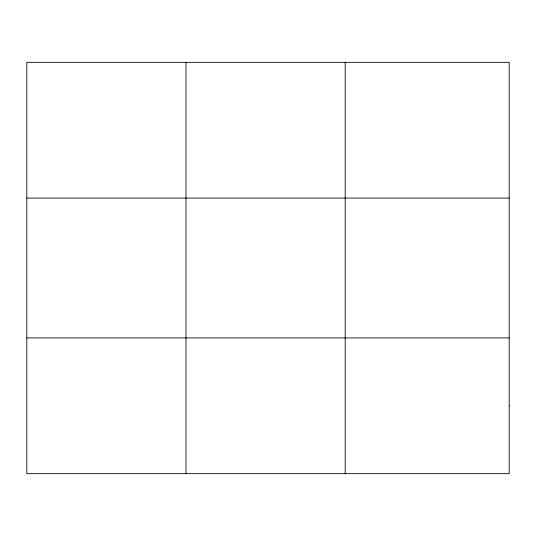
<?xml version="1.0" encoding="UTF-8"?>
<svg xmlns="http://www.w3.org/2000/svg" width="536" height="536" viewBox="0 0 536 536"><rect width="100%" height="100%" fill="white"/><g stroke="black" fill="none" stroke-linecap="round" stroke-linejoin="round"><path stroke-width="0.8" d="M185.992 473.663L185.992 62.337M345.184 473.663L345.184 62.337M26.8 198.079L509.2 198.079M26.8 337.921L509.2 337.921M509.2 405.792L509.2 473.663L26.8 473.663L26.8 62.337L509.2 62.337L509.2 405.792"/></g></svg>
